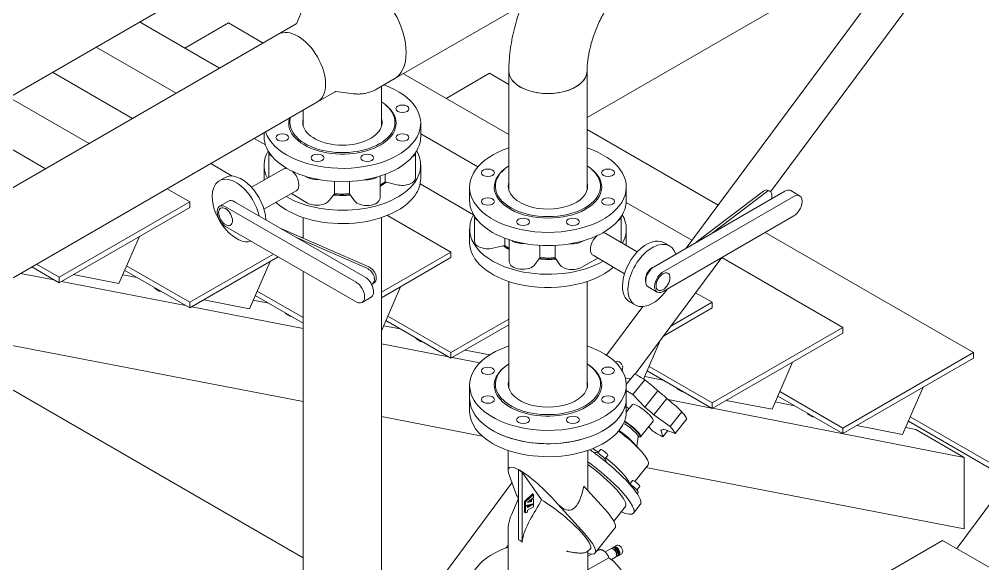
# Model space of a CAD drawing. Header units: millimetres. Extents: x -312439 to 477422, y -331570 to 212570.
# Drawn here: x 413384 to 414246, y 93538 to 94026 of the extents above; entities that cross this region are included whole.
import ezdxf

# ---------------------------------------------------------------- set-up
doc = ezdxf.new("R2010")
doc.units = ezdxf.units.MM

msp = doc.modelspace()

# ---------------------------------------------------------------- linework, layer by layer
at = {"color": 0, "linetype": 'Continuous', "lineweight": 0, "extrusion": (1.25969e-16, 0.816497, 0.57735)}
for p, q in [((413719.229, 93972.301), (414010.206, 94140.297)), ((413980.45, 93820.822), (414203.191, 94120.887)), ((413891.843, 93937.761), (414198.815, 94114.992)), ((413616.039, 94095.346), (411758.64, 93022.976)), ((414056.148, 93871.421), (414220.754, 94093.17)), ((413631.754, 94021.781), (413637.957, 94036.472)), ((412091.651, 93132.552), (413631.366, 94021.507)), ((413491.294, 94023.324), (413562.904, 93981.98)), ((413531.811, 93999.931), (413570.787, 94022.434)), ((413570.787, 94022.434), (413601.88, 94004.483)), ((413452.318, 94000.821), (413523.928, 93959.477)), ((413413.341, 93978.318), (413484.951, 93936.974)), ((413765.668, 93954.925), (413804.644, 93977.428)), ((413804.644, 93977.428), (413821.84, 93967.5)), ((413821.84, 93979.403), (413821.84, 93872.816)), ((413891.843, 93979.403), (413891.843, 93872.816)), ((413703.323, 93963.124), (413719.229, 93972.307)), ((413727.4, 93977.019), (413821.84, 93922.495)), ((413650.461, 93951.699), (413666.367, 93960.882)), ((413666.799, 93961.081), (413682.623, 93959.108)), ((413707.789, 93965.703), (413707.789, 93930.073)), ((411912.581, 92948.333), (413650.461, 93951.699)), ((413374.365, 93955.816), (413445.975, 93914.471)), ((413637.786, 93944.381), (413637.786, 93930.073)), ((413335.389, 93933.313), (413406.999, 93891.969)), ((413742.913, 93920.87), (413742.913, 93932.771)), ((413891.843, 93927.084), (414009.084, 93859.395)), ((413593.931, 93919.061), (413603.896, 93913.307)), ((413602.662, 93920.87), (413602.662, 93924.102)), ((413742.913, 93923.057), (413794.046, 93893.536)), ((413606.885, 93907.031), (413606.885, 93884.483)), ((413738.301, 93906.429), (413738.301, 93883.941)), ((413554.955, 93896.558), (413574.184, 93885.456)), ((413620.351, 93891.836), (413591.386, 93875.402)), ((413602.662, 93895.253), (413602.662, 93883.351)), ((413742.913, 93895.253), (413742.913, 93883.351)), ((413567.725, 93884.125), (413562.63, 93881.234)), ((413641.6, 93884.267), (413640.443, 93884.946)), ((413706.539, 93885.381), (413706.539, 93865.921)), ((413710.981, 93886.914), (413710.981, 93880.208)), ((413515.978, 93874.055), (413536.142, 93862.414)), ((413591.146, 93875.663), (413591.493, 93875.463)), ((413665.598, 93880.596), (413665.598, 93869.621)), ((413679.146, 93880.549), (413679.146, 93869.553)), ((413706.539, 93876.285), (413706.783, 93876.426)), ((413710.981, 93880.208), (413721.652, 93877.592)), ((413742.378, 93878.36), (413790.265, 93850.713)), ((413786.716, 93863.612), (413786.716, 93875.514)), ((413926.967, 93863.612), (413926.967, 93875.514)), ((413631.562, 93872.075), (413602.598, 93855.642)), ((413627.307, 93869.661), (413641.6, 93861.264)), ((413661.059, 93863.448), (413665.598, 93869.621)), ((413679.146, 93869.553), (413683.498, 93863.335)), ((414068.772, 93871.814), (413951.844, 93804.306)), ((413959.86, 93799.677), (414076.788, 93867.186)), ((414049.905, 93871.956), (413989.624, 93826.118)), ((414003.684, 93834.236), (414052.052, 93871.015)), ((414055.494, 93871.867), (414053.347, 93872.808)), ((414082.147, 93867.717), (414074.131, 93872.345)), ((413536.142, 93862.414), (413419.214, 93794.905)), ((413419.214, 93789.905), (413536.142, 93857.413)), ((413536.142, 93857.413), (413536.142, 93862.414)), ((413562.839, 93858.372), (413570.856, 93863)), ((413568.198, 93857.841), (413685.127, 93790.333)), ((413693.143, 93794.961), (413576.215, 93862.469)), ((413926.899, 93861.838), (413985.698, 93827.891)), ((413637.786, 93848.268), (413637.786, 93829.806)), ((413707.789, 93848.268), (413707.789, 93401.318)), ((413713.136, 93850.238), (413769.998, 93817.408)), ((413790.939, 93849.774), (413790.939, 93827.226)), ((413922.355, 93849.172), (413922.355, 93826.684)), ((414076.788, 93849.684), (413959.86, 93782.175)), ((413685.127, 93772.83), (413568.198, 93840.339)), ((413491.083, 93831.398), (413472.775, 93789.218)), ((413696.42, 93804.103), (413617.027, 93838.907)), ((413631.087, 93830.789), (413694.79, 93802.864)), ((413637.786, 93831.087), (413636.526, 93830.359)), ((413786.716, 93837.996), (413786.716, 93826.094)), ((413908.689, 93834.068), (413936.785, 93817.561)), ((413926.967, 93837.996), (413926.967, 93826.094)), ((414051.346, 93834.995), (414237.711, 93727.397)), ((413807.374, 93820.825), (413818.144, 93823.338)), ((413818.144, 93829.848), (413818.144, 93823.338)), ((413822.151, 93828.426), (413822.151, 93808.888)), ((413849.652, 93823.339), (413849.652, 93812.364)), ((413863.2, 93823.292), (413863.2, 93812.296)), ((413888.145, 93827.383), (413887.017, 93826.743)), ((413960.821, 93825.781), (413965.829, 93822.839)), ((413611.005, 93815.625), (413536.142, 93772.402)), ((413769.998, 93817.408), (413707.789, 93781.491)), ((413769.998, 93812.407), (413769.998, 93817.408)), ((413897.181, 93814.478), (413925.276, 93797.972)), ((413419.214, 93794.905), (413399.05, 93806.547)), ((413536.142, 93772.402), (413479.636, 93805.026)), ((413536.142, 93767.402), (413615.336, 93813.124)), ((413608.011, 93808.895), (413589.703, 93766.715)), ((413707.789, 93776.491), (413769.998, 93812.407)), ((413845.113, 93806.191), (413849.652, 93812.364)), ((413863.2, 93812.296), (413867.543, 93806.09)), ((413887.017, 93803.74), (413901.486, 93811.949)), ((413934.859, 93708.027), (414012.43, 93812.526)), ((414012.394, 93812.478), (414120.783, 93749.9)), ((413384.774, 93798.304), (413414.803, 93792.451)), ((413394.72, 93804.046), (413419.214, 93789.905)), ((413472.775, 93789.218), (413431.842, 93797.196)), ((413476.175, 93797.052), (413489.175, 93794.518)), ((413477.901, 93801.027), (413536.142, 93767.402)), ((413637.786, 93800.163), (413637.786, 93401.318)), ((413419.214, 93789.905), (413419.214, 93794.905)), ((413421.398, 93791.166), (413532.481, 93769.515)), ((413699.98, 93789.038), (413701.61, 93790.277)), ((413821.84, 93791.011), (413821.84, 93695.564)), ((413891.843, 93791.011), (413891.843, 93695.564)), ((413505.154, 93785.293), (413504.581, 93784.962)), ((413508.911, 93782.462), (413504.581, 93784.962)), ((413508.911, 93782.462), (413509.484, 93782.792)), ((413510.642, 93782.124), (413508.911, 93782.462)), ((413637.786, 93758.724), (413596.564, 93782.523)), ((413724.939, 93786.393), (413707.789, 93746.88)), ((413954.501, 93781.644), (413946.485, 93786.272)), ((413989.008, 93780.974), (414003.855, 93772.402)), ((413536.142, 93767.402), (413536.142, 93772.402)), ((413589.703, 93766.715), (413548.771, 93774.693)), ((413592.988, 93774.285), (413606.853, 93771.582)), ((413594.829, 93778.525), (413637.786, 93753.723)), ((413690.486, 93772.3), (413698.502, 93776.928)), ((413929.798, 93772.975), (413934.805, 93770.033)), ((414003.855, 93772.402), (413966.738, 93750.973)), ((414003.855, 93767.402), (414003.855, 93772.402)), ((413537.955, 93768.448), (413637.786, 93748.991)), ((413622.082, 93762.79), (413621.509, 93762.459)), ((413625.839, 93759.959), (413621.509, 93762.459)), ((413909.379, 93725.078), (413941.663, 93768.569)), ((413960.242, 93742.222), (414003.855, 93767.402)), ((413625.839, 93759.959), (413626.413, 93760.29)), ((413627.57, 93759.621), (413625.839, 93759.959)), ((413711.757, 93756.022), (413769.998, 93722.396)), ((413769.998, 93727.397), (413713.493, 93760.02)), ((413821.84, 93757.327), (413769.998, 93727.397)), ((413637.786, 93683.562), (413298.898, 93748.724)), ((413709.802, 93751.517), (413724.532, 93748.646)), ((413769.998, 93722.396), (413821.84, 93752.327)), ((414120.783, 93749.9), (414003.855, 93682.391)), ((414003.855, 93677.39), (414120.783, 93744.899)), ((414120.783, 93744.899), (414120.783, 93749.9)), ((413290.783, 93744.039), (413637.786, 93543.697)), ((413739.01, 93740.287), (413738.437, 93739.956)), ((413742.768, 93737.456), (413738.437, 93739.956)), ((413742.768, 93737.456), (413743.341, 93737.787)), ((413744.498, 93737.119), (413742.768, 93737.456)), ((413957.632, 93738.705), (413942.431, 93703.684)), ((413707.789, 93735.347), (413767.839, 93723.643)), ((413769.998, 93722.396), (413769.998, 93727.397)), ((413804.759, 93725.373), (413782.627, 93729.687)), ((414237.711, 93727.397), (414120.783, 93659.888)), ((414237.711, 93722.396), (414237.711, 93727.397)), ((413771.068, 93723.014), (413795.801, 93718.193)), ((413917.285, 93718.79), (413918.428, 93719.449)), ((414075.724, 93718.884), (414057.416, 93676.704)), ((414120.783, 93654.887), (414237.711, 93722.396)), ((413945.613, 93711.016), (414003.855, 93677.39)), ((414003.855, 93682.391), (413947.349, 93715.015)), ((413934.436, 93708.24), (413926.957, 93698.936)), ((413943.451, 93703.035), (413932.925, 93689.939)), ((413943.429, 93705.982), (413959.889, 93702.774)), ((413786.716, 93674.753), (413786.716, 93698.262)), ((413926.967, 93674.753), (413926.967, 93698.262)), ((413955.335, 93693.136), (413943.607, 93678.546)), ((413972.867, 93695.281), (413972.294, 93694.95)), ((413976.624, 93692.45), (413972.294, 93694.95)), ((413976.624, 93692.45), (413977.197, 93692.781)), ((414120.783, 93659.888), (414064.277, 93692.512)), ((414192.652, 93696.381), (414174.344, 93654.201)), ((413943.607, 93678.546), (413932.925, 93689.939)), ((413963.279, 93686.311), (413951.551, 93671.721)), ((413964.502, 93685.312), (414003.196, 93677.771)), ((413978.355, 93692.113), (413976.624, 93692.45)), ((414057.416, 93676.704), (414016.483, 93684.681)), ((414062.542, 93688.513), (414120.783, 93654.887)), ((413926.954, 93673.988), (413932.559, 93680.961)), ((413926.967, 93678.949), (413929.501, 93677.156)), ((414003.855, 93677.39), (414003.855, 93682.391)), ((414004.181, 93677.579), (414229.548, 93633.654)), ((414060.242, 93683.215), (414077.568, 93679.838)), ((413797.96, 93652.764), (413707.789, 93670.102)), ((413966.166, 93661.381), (413951.551, 93671.721)), ((413976.693, 93674.476), (413966.166, 93661.381)), ((413981.201, 93668.063), (413970.674, 93654.968)), ((414089.795, 93672.779), (414089.222, 93672.448)), ((414093.552, 93669.947), (414089.222, 93672.448)), ((414093.552, 93669.947), (414094.126, 93670.278)), ((414095.283, 93669.61), (414093.552, 93669.947)), ((414350.213, 93572.432), (414181.206, 93670.009)), ((413939.622, 93652.099), (413950.943, 93666.183)), ((413946.889, 93661.139), (413950.578, 93657.204)), ((413959.593, 93651.999), (413957.911, 93658.196)), ((413960.617, 93658.883), (413960.384, 93658.594)), ((413960.559, 93658.905), (413970.674, 93654.968)), ((414120.783, 93654.887), (414120.783, 93659.888)), ((414174.344, 93654.201), (414133.412, 93662.179)), ((414177.055, 93660.447), (414186.242, 93658.657)), ((414179.47, 93666.01), (414347.614, 93568.932)), ((414229.548, 93633.654), (414186.242, 93658.657)), ((413937.462, 93652.083), (413936.256, 93643.533)), ((413937.44, 93651.928), (413938.38, 93653.097)), ((413964.052, 93657.546), (413959.593, 93651.999)), ((413932.58, 93647.557), (413939.596, 93639.877)), ((413821.141, 93621.861), (413821.141, 93639.905)), ((413892.541, 93609.679), (413892.541, 93639.905)), ((413899.016, 93638.064), (413898.558, 93637.493)), ((413903.878, 93640.551), (413901.396, 93637.464)), ((413910.337, 93635.359), (413907.856, 93632.271)), ((414229.548, 93569.778), (414229.548, 93633.654)), ((413908.875, 93629.527), (413909.016, 93630.212)), ((413934.558, 93612.118), (413946.576, 93627.07)), ((414229.548, 93569.778), (413944.57, 93624.573)), ((413828.442, 93600.621), (413822.259, 93616.995)), ((413830.47, 93622.343), (413833.626, 93620.522)), ((413830.47, 93622.343), (413830.47, 93559.711)), ((413833.626, 93620.522), (413851.149, 93595.593)), ((413833.626, 93620.522), (413833.626, 93557.89)), ((413733.653, 93488.348), (413824.582, 93610.844)), ((413907.624, 93587.329), (413889.071, 93607.892)), ((413930.331, 93609.544), (413929.821, 93609.838)), ((413932.478, 93612.819), (413929.999, 93609.735)), ((413938.937, 93607.626), (413936.456, 93604.539)), ((414268.989, 93614.326), (414222.802, 93551.992)), ((413843.092, 93600.865), (413835.88, 93594.231)), ((413843.814, 93600.449), (413836.601, 93593.815)), ((413838.389, 93593.191), (413843.814, 93597.82)), ((413843.814, 93600.449), (413843.092, 93600.865)), ((413843.814, 93597.82), (413843.814, 93600.449)), ((413937.553, 93602.343), (413936.648, 93601.217)), ((413824.087, 93582.143), (413830.47, 93596.867)), ((413836.601, 93593.815), (413835.88, 93594.231)), ((413835.88, 93594.231), (413835.88, 93590.917)), ((413836.601, 93590.5), (413835.88, 93590.917)), ((413835.88, 93590.223), (413837.871, 93590.688)), ((413836.601, 93589.807), (413835.88, 93590.223)), ((413835.88, 93584.557), (413835.88, 93590.223)), ((413836.601, 93593.815), (413836.601, 93590.5)), ((413836.601, 93590.5), (413843.814, 93592.195)), ((413836.601, 93589.807), (413838.593, 93590.271)), ((413836.601, 93584.14), (413836.601, 93589.807)), ((413838.593, 93590.271), (413837.871, 93590.688)), ((413841.952, 93594.275), (413838.389, 93593.191)), ((413838.593, 93588.925), (413843.814, 93591.939)), ((413838.593, 93589.758), (413842.127, 93591.798)), ((413838.593, 93590.271), (413838.593, 93588.925)), ((413843.814, 93589.459), (413838.593, 93586.444)), ((413841.231, 93594.692), (413839.547, 93594.179)), ((413841.231, 93595.616), (413841.231, 93594.692)), ((413841.952, 93594.275), (413841.231, 93594.692)), ((413841.952, 93595.901), (413841.721, 93596.034)), ((413843.814, 93596.323), (413841.952, 93595.901)), ((413841.952, 93595.901), (413841.952, 93594.275)), ((413843.092, 93596.739), (413842.35, 93596.571)), ((413843.814, 93596.323), (413843.092, 93596.739)), ((413843.814, 93591.939), (413843.499, 93592.121)), ((413843.814, 93592.195), (413843.814, 93596.323)), ((413843.814, 93591.939), (413843.814, 93589.459)), ((413865.707, 93591.91), (413889.822, 93565.183)), ((413915.707, 93576.559), (413926.182, 93589.591)), ((413933.387, 93583.799), (413939.516, 93591.424)), ((413836.601, 93584.14), (413835.88, 93584.557)), ((413838.593, 93584.616), (413836.601, 93584.14)), ((413838.593, 93586.444), (413838.593, 93584.616)), ((413821.141, 93525.416), (413821.141, 93567.942)), ((413898.951, 93548.083), (413916.753, 93570.229)), ((413819.538, 93552.672), (413821.141, 93554.831)), ((413918.428, 93554.965), (413915.903, 93553.508)), ((414093.179, 93491.813), (414210.108, 93559.321)), ((414210.108, 93559.321), (414301.369, 93506.632)), ((413891.692, 93549.08), (413894.451, 93551.073)), ((413892.541, 93525.416), (413892.541, 93549.694)), ((413895.809, 93547.133), (413892.541, 93545.246)), ((413901.764, 93550.57), (413900.246, 93549.694)), ((413913.034, 93551.814), (413908.106, 93548.969)), ((413914.869, 93552.8), (413914.419, 93552.54)), ((413922.827, 93547.346), (413920.302, 93545.889)), ((413911.39, 93543.831), (413892.97, 93533.196)), ((413917.401, 93544.251), (413913.68, 93542.102)), ((413919.172, 93545.347), (413918.722, 93545.087))]:
    msp.add_line(p, q, dxfattribs=at)
at = {"color": 0, "linetype": 'Continuous', "lineweight": 0}
msp.add_arc((413856.841, 93567.942), 35.7, 156.561051, 180, dxfattribs=at)
for centre, major_axis, ratio, start_param, end_param in [((413693.46, 94016.94), (-25.769, 44.633), 0.5773503, 3.1415927, 6.2831853), ((413632.96, 93982.011), (-17.501, 30.312), 0.5773503, 3.1415927, 6.2831853), ((413693.46, 94016.934), (-25.769, 44.633), 0.5773503, 3.1274673, 3.9270614), ((413856.841, 93979.403), (-35.002, 0), 0.5773503, 0, 3.1415927), ((413856.841, 93979.403), (-35.002, 0), 0.5773503, 0, 0.7853982), ((413856.841, 93979.403), (-35.002, 0), 0.5773503, 0.7853982, 3.1415927), ((413672.788, 93932.771), (-70.126, 0), 0.5773503, 0.196193, 4.1510793), ((413672.788, 93932.771), (-48.077, 0), 0.5773503, 6.1235033, 10.180137), ((413672.788, 93933.571), (-47.097, 0), 0.5773503, 6.1302027, 10.1577742), ((413672.788, 93933.571), (-35.522, 0), 0.5773503, 6.1117729, 9.0320789), ((413672.788, 93933.571), (-35.522, 0), 0.5773503, 2.7488936, 3.3130051), ((413672.788, 93920.87), (-70.126, 0), 0.5773503, 0, 3.1415927), ((413856.841, 93875.514), (70.126, 0), 0.5773503, 2.0933869, 7.331391), ((413672.788, 93895.253), (70.126, 0), 0.5773503, 2.8197062, 3.4358573), ((413618.841, 93907.486), (-11.956, 0), 0.5773503, 0.0732583, 0.7384541), ((413726.345, 93906.944), (11.956, 0), 0.5773503, 5.5207584, 6.1993221), ((413672.788, 93895.253), (70.126, 0), 0.5773503, 5.8904862, 6.6050718), ((413625.957, 93881.956), (5.606, -9.88), 0.572296, 2.7251137, 3.1415927), ((413856.841, 93875.514), (-48.077, 0), 0.5773503, 5.5278263, 10.180137), ((413856.841, 93876.314), (-47.097, 0), 0.5773503, 5.5501891, 10.1577742), ((413577.741, 93854.6), (-15.111, 26.634), 0.572296, 4.2232827, 7.0729039), ((413582.837, 93857.491), (15.111, -26.634), 0.572296, 0.8446552, 3.1415927), ((413672.788, 93883.351), (70.126, 0), 0.5773503, 3.1415927, 3.1792246), ((413618.841, 93884.483), (-11.956, 0), 0.5773503, 0, 0.0407252), ((413625.957, 93881.956), (5.606, -9.88), 0.572296, 0, 2.0996936), ((413650.054, 93889.148), (-11.956, 0), 0.5773503, 0.7853982, 1.6911321), ((413694.583, 93888.924), (-11.956, 0), 0.5773503, 1.4315726, 2.4605059), ((413726.345, 93883.941), (11.956, 0), 0.5773503, 4.3090068, 6.2831853), ((413672.788, 93883.351), (70.126, 0), 0.5773503, 5.8904862, 6.2831853), ((413672.788, 93895.253), (70.126, 0), 0.5773503, 3.914531, 5.8904862), ((413672.788, 93897.067), (48.077, 0), 0.5773503, 5.4906313, 5.6304396), ((413672.788, 93896.053), (-48.077, 0), 0.5773503, 2.3490386, 2.3561945), ((413672.788, 93896.053), (-48.077, 0), 0.5773503, 2.3561945, 2.5234023), ((413856.841, 93876.314), (35.522, 0), 0.5773503, 2.9701802, 4.3196899), ((413856.841, 93876.314), (35.522, 0), 0.5773503, 4.3196899, 6.4545977), ((413577.741, 93854.6), (-15.111, 26.634), 0.572296, 0.7897186, 3.0280987), ((413672.788, 93883.351), (70.126, 0), 0.5773503, 3.7032129, 5.8904862), ((413672.788, 93895.253), (47.097, 0), 0.5773503, 4.5407766, 4.8654434), ((413672.788, 93896.053), (-48.077, 0), 0.5773503, 1.4059879, 1.7175458), ((413672.788, 93897.067), (48.077, 0), 0.5773503, 4.5622833, 4.8450414), ((413694.583, 93865.921), (11.956, 0), 0.5773503, 3.525567, 6.2831853), ((414049.905, 93864.955), (3.442, 7.853), 0.493747, 0, 0.7260513), ((414052.052, 93864.014), (-3.442, -7.853), 0.493747, 1.8967117, 3.867644), ((414068.772, 93863.063), (5.359, 9.282), 0.5773503, 0, 0.7853982), ((414076.788, 93858.435), (5.359, 9.282), 0.5773503, 3.9269908, 7.0685835), ((413568.198, 93849.09), (-5.359, 9.282), 0.5773503, 5.4977871, 8.6393798), ((413576.215, 93853.718), (-5.359, 9.282), 0.5773503, 5.4977871, 6.2831853), ((413577.741, 93854.6), (-4.387, 7.599), 0.5773503, 5.4977871, 5.7197732), ((413650.054, 93866.145), (11.956, 0), 0.5773503, 3.9269908, 5.8817615), ((413856.841, 93863.612), (-70.126, 0), 0.5773503, 0, 3.1415927), ((413856.841, 93837.996), (-70.126, 0), 0.5773503, 5.9612988, 7.4612826), ((413802.895, 93850.228), (-11.956, 0), 0.5773503, 0.0732724, 0.7384428), ((413910.399, 93849.687), (11.956, 0), 0.5773503, 5.5207584, 6.1993221), ((413856.841, 93837.996), (-70.126, 0), 0.5773503, 2.8247298, 3.4634791), ((413902.935, 93824.273), (-5.754, -9.795), 0.5823607, 4.1795287, 5.5021835), ((413902.935, 93824.273), (-5.754, -9.795), 0.5823607, 3.1415927, 3.586202), ((413856.841, 93826.094), (70.126, 0), 0.5773503, 3.1415927, 4.3196899), ((413802.895, 93827.226), (-11.956, 0), 0.5773503, 0, 1.9547707), ((413856.841, 93838.796), (48.077, 0), 0.5773503, 3.74208, 3.9063613), ((413856.841, 93839.809), (-48.077, 0), 0.5773503, 0.6352925, 0.7647687), ((413834.107, 93831.891), (-11.956, 0), 0.5773503, 0.6658224, 1.6911321), ((413878.637, 93831.666), (-11.956, 0), 0.5773503, 1.4315616, 2.347478), ((413910.399, 93826.684), (11.956, 0), 0.5773503, 6.1937081, 6.2831853), ((413945.309, 93799.378), (-15.512, -26.403), 0.5823607, 3.1415927, 5.5021835), ((413856.841, 93826.094), (70.126, 0), 0.5773503, 6.2170739, 6.2831853), ((413950.317, 93796.436), (-15.512, -26.403), 0.5823607, 2.6525624, 5.5021835), ((413902.935, 93824.273), (-5.754, -9.795), 0.5823607, 5.5021835, 6.2831853), ((413834.107, 93808.888), (11.956, 0), 0.5773503, 3.1415927, 5.8817615), ((413856.841, 93837.996), (-70.126, 0), 0.5773503, 1.1780972, 2.350633), ((413856.841, 93837.996), (47.097, 0), 0.5773503, 4.5407766, 4.8654435), ((413856.841, 93838.796), (48.077, 0), 0.5773503, 4.5475806, 4.8591385), ((413856.841, 93839.809), (48.077, 0), 0.5773503, 4.5622833, 4.8450414), ((413878.637, 93808.663), (11.956, 0), 0.5773503, 3.5235985, 5.4890707), ((413694.79, 93795.863), (5.19, -6.825), 0.6502927, 6.0743375, 8.5614839), ((413696.42, 93797.103), (5.19, -6.825), 0.6502927, 0, 2.2782986), ((413856.841, 93826.094), (70.126, 0), 0.5773503, 4.3196899, 5.6998229), ((413951.844, 93795.554), (-5.359, -9.282), 0.5773503, 3.9269908, 6.2831853), ((413950.317, 93796.436), (-4.387, -7.599), 0.5773503, 3.9269908, 5.4977871), ((413959.86, 93790.926), (-5.359, -9.282), 0.5773503, 3.9269908, 7.0685835), ((413685.127, 93781.582), (5.359, -9.282), 0.5773503, 5.4977871, 8.6393798), ((413693.143, 93786.21), (5.359, -9.282), 0.5773503, 0, 2.3561945), ((413950.317, 93796.436), (-4.387, -7.599), 0.5773503, 5.4977871, 5.7209135), ((413945.309, 93799.378), (-15.512, -26.403), 0.5823607, 5.5021835, 6.2831853), ((413950.317, 93796.436), (-15.512, -26.403), 0.5823607, 5.5021835, 7.7405636), ((413856.841, 93698.262), (-70.126, 0), 0.5773503, 5.2349796, 7.4620415), ((413856.841, 93698.262), (-70.126, 0), 0.5773503, 1.1788562, 4.1897984), ((413920.627, 93715.64), (2.199, -3.809), 0.5773503, 2.3561945, 3.1415927), ((413920.627, 93715.64), (2.199, -3.809), 0.5773503, 0.028491, 2.3561945), ((413856.841, 93698.262), (48.077, 0), 0.5773503, 2.3862337, 4.3204489), ((413856.841, 93699.062), (47.097, 0), 0.5773503, 2.4085964, 4.3204489), ((413856.841, 93698.262), (48.077, 0), 0.5773503, 4.3204489, 7.0385443), ((413856.841, 93699.062), (47.097, 0), 0.5773503, 4.3204489, 7.0161816), ((413918.103, 93714.183), (2.199, -3.809), 0.5773503, 1.6058878, 2.1957987), ((413856.841, 93699.062), (-35.522, 0), 0.5773503, 6.1117729, 9.5961904), ((413802.859, 93525.844), (166.853, 156.443), 0.5436468, 0.3468076, 0.3815601), ((413952.278, 93686.667), (-29.812, 23.965), 0.2113249, 5.3443033, 5.5117514), ((413952.278, 93686.667), (-29.812, 23.965), 0.2113249, 5.1768552, 5.3443033), ((413823.971, 93510.281), (82.975, 213.142), 0.8122746, 5.9765478, 6.0583784), ((413941.751, 93673.572), (-29.812, 23.965), 0.2113249, 5.1768552, 5.3914947), ((413953.479, 93688.161), (-18.633, 14.978), 0.2113249, 4.3355159, 4.7822943), ((413856.841, 93686.361), (70.126, 0), 0.5773503, 3.1415927, 3.9269908), ((413856.841, 93686.361), (70.126, 0), 0.5773503, 3.1415927, 4.3204489), ((413856.841, 93686.361), (70.126, 0), 0.5773503, 3.9269908, 6.2831853), ((413856.841, 93686.361), (70.126, 0), 0.5773503, 4.3204489, 6.2831853), ((413811.996, 93520.568), (220.737, 59.911), 0.9385776, 0.5131765, 0.595007), ((413941.751, 93673.572), (-9.192, 7.389), 0.2113249, 5.3443033, 6.2831853), ((413941.751, 93673.572), (-9.192, 7.389), 0.2113249, 3.1415927, 5.3443033), ((413941.751, 93673.572), (-18.633, 14.978), 0.2113249, 4.3355159, 4.7822943), ((413856.841, 93674.753), (70.126, 0), 0.5773503, 3.1415927, 3.9269908), ((413856.841, 93674.753), (70.126, 0), 0.5773503, 3.9269908, 6.2831853), ((413952.278, 93686.667), (-29.812, 23.965), 0.2113249, 3.773507, 3.940955), ((413952.278, 93686.667), (-29.812, 23.965), 0.2113249, 3.6060589, 3.773507), ((413929.405, 93658.213), (-7.95, 6.391), 0.2113249, 5.3443033, 5.5388323), ((413930.43, 93659.488), (-7.95, 6.391), 0.2113249, 5.3443033, 5.6005521), ((413930.43, 93659.488), (-9.192, 7.389), 0.2113249, 5.3443033, 5.4644389), ((413929.405, 93658.213), (-7.95, 6.391), 0.2113249, 3.2667467, 5.3443033), ((413930.43, 93659.488), (-9.192, 7.389), 0.2113249, 2.6156774, 5.3443033), ((413930.43, 93659.488), (-7.95, 6.391), 0.2113249, 3.1415927, 5.3443033), ((413941.751, 93673.572), (-18.633, 14.978), 0.2113249, 2.7647196, 3.211498), ((413941.751, 93673.572), (-29.812, 23.965), 0.2113249, 3.6060589, 3.940955), ((413920.937, 93647.679), (-25.639, 20.61), 0.2113249, 3.1415927, 4.9165855), ((413923.793, 93651.232), (-12.074, 9.706), 0.2113249, 4.0804747, 5.1570631), ((413941.751, 93673.572), (-29.812, 23.965), 0.2113249, 2.0352626, 2.3701587), ((413904.664, 93627.435), (-25.639, 20.61), 0.2113249, 4.9841533, 5.1799773), ((413907.108, 93637.955), (3.23, -2.596), 0.2113249, 2.2027106, 3.1415927), ((413900.76, 93622.578), (-38.756, 31.154), 0.2113249, 4.8207045, 5.0461022), ((413903.985, 93634.069), (-4.969, 3.994), 0.2113249, 3.2499082, 6.2831853), ((413900.76, 93622.578), (-38.756, 31.154), 0.2113249, 3.773507, 4.8207045), ((413907.108, 93637.955), (3.23, -2.596), 0.2113249, 0, 2.2027106), ((413904.664, 93627.435), (-25.639, 20.61), 0.2113249, 3.4973435, 4.7288832), ((413856.841, 93586.161), (-34.861, 38.113), 0.2019062, 5.7150465, 6.7514202), ((413894.631, 93614.953), (-38.756, 31.154), 0.2113249, 2.5219785, 4.9338338), ((413894.631, 93614.953), (-31.551, 25.363), 0.2113249, 3.1415927, 4.9459925), ((413856.841, 93586.161), (-34.861, 38.113), 0.2019062, 4.6786728, 5.7150465), ((413856.841, 93718.325), (-19.53, 132.023), 0.2263587, 2.8137287, 3.6889663), ((413932.585, 93606.337), (-4.969, 3.994), 0.2113249, 3.1415927, 5.3443033), ((413935.708, 93610.223), (3.23, -2.596), 0.2113249, 2.2027106, 3.1415927), ((413935.708, 93610.223), (3.23, -2.596), 0.2113249, 0, 2.2027106), ((413863.673, 93576.441), (-35.278, 28.358), 0.2113249, 0.3441895, 0.5473979), ((413900.76, 93622.578), (-38.756, 31.154), 0.2113249, 3.1415927, 3.773507), ((413863.673, 93576.441), (-31.136, 25.029), 0.2113249, 3.0836275, 5.2884213), ((413881.475, 93598.587), (-35.278, 28.358), 0.2113249, 3.1415927, 4.0612318), ((413858.419, 93567.031), (17.815, 30.857), 0.5773503, 1.5713212, 2.1774447), ((413863.673, 93576.441), (-35.278, 28.358), 0.2113249, 2.677702, 4.0612318), ((413832.048, 93553.628), (-3.358, 5.817), 0.5773503, 5.1591464, 5.8364278), ((413920.627, 93551.156), (-2.199, 3.809), 0.5773503, 5.4977871, 6.2831853), ((413920.627, 93551.156), (-2.199, 3.809), 0.5773503, 3.1415927, 5.4977871), ((413856.841, 93518.389), (70.126, 0), 0.5773503, 2.1049246, 3.9269908), ((413856.841, 93518.389), (70.126, 0), 0.5773503, 0.8946974, 0.8980956), ((413915.218, 93548.032), (-2.183, 3.782), 0.5773503, 5.4977871, 6.2831853), ((413916.57, 93548.813), (-2.152, 3.727), 0.5773503, 5.4977871, 6.5779606), ((413917.021, 93549.073), (-2.152, 3.727), 0.5773503, 5.4977871, 6.2831853), ((413915.218, 93548.032), (-2.183, 3.782), 0.5773503, 3.1415927, 5.4977871), ((413918.103, 93549.698), (-2.199, 3.809), 0.5773503, 5.4977871, 6.5770611), ((413916.57, 93548.813), (-1.275, 2.208), 0.5773503, 5.4977871, 5.8925966), ((413917.697, 93549.464), (-1.913, 3.313), 0.5773503, 5.4977871, 6.0829767), ((413916.57, 93548.813), (-2.152, 3.727), 0.5773503, 2.8468173, 5.4977871), ((413916.57, 93548.813), (-1.275, 2.208), 0.5773503, 3.5321813, 5.4977871), ((413917.021, 93549.073), (-2.152, 3.727), 0.5773503, 3.1415927, 5.4977871), ((413917.697, 93549.464), (-1.913, 3.313), 0.5773503, 3.3418013, 5.4977871), ((413918.103, 93549.698), (-2.199, 3.809), 0.5773503, 2.8477169, 5.4977871), ((413856.841, 93518.389), (70.126, 0), 0.5773503, 3.9269908, 6.9626963)]:
    msp.add_ellipse(centre, major_axis=major_axis, ratio=ratio, start_param=start_param, end_param=end_param, dxfattribs=at)
for centre, major_axis in [((413726.541, 93945.626), (-5.818, 0)), ((413619.034, 93919.916), (5.818, 0)), ((413726.541, 93919.916), (-5.818, 0)), ((413650.522, 93901.736), (5.818, 0)), ((413695.053, 93901.736), (-5.818, 0)), ((413803.087, 93888.369), (5.818, 0)), ((413910.595, 93888.369), (-5.818, 0)), ((413803.087, 93862.659), (5.818, 0)), ((413910.595, 93862.659), (-5.818, 0)), ((413568.198, 93849.09), (-4.387, 7.599)), ((413834.576, 93844.479), (5.818, 0)), ((413879.107, 93844.479), (-5.818, 0)), ((413959.86, 93790.926), (-4.387, -7.599)), ((413803.07, 93711.094), (5.818, 0)), ((413910.578, 93711.141), (-5.818, 0)), ((413803.104, 93685.384), (5.818, 0)), ((413910.612, 93685.431), (-5.818, 0)), ((413834.616, 93667.218), (5.818, 0)), ((413879.148, 93667.237), (-5.818, 0))]:
    msp.add_ellipse(centre, major_axis=major_axis, ratio=0.5773503, dxfattribs=at)
for points, knots in [([(413833.174, 94038.088), (413832.743, 94036.931), (413832.323, 94035.771), (413829.775, 94028.525), (413827.946, 94022.385), (413824.966, 94010.074), (413823.815, 94003.904), (413822.252, 93991.607), (413821.84, 93985.479), (413821.84, 93979.403)], [2.64037372, 2.64037372, 2.64037372, 2.64037372, 2.67035376, 2.67035376, 2.82743339, 2.82743339, 2.98451302, 2.98451302, 3.14159265, 3.14159265, 3.14159265, 3.14159265]), ([(413908.901, 94035.082), (413906.681, 94031.237), (413904.636, 94027.291), (413900.967, 94019.342), (413899.343, 94015.339), (413896.563, 94007.434), (413895.407, 94003.531), (413893.582, 93995.989), (413892.912, 93992.351), (413892.043, 93985.508), (413891.843, 93982.305), (413891.843, 93979.403)], [2.35619449, 2.35619449, 2.35619449, 2.35619449, 2.51327412, 2.51327412, 2.67035376, 2.67035376, 2.82743339, 2.82743339, 2.98451302, 2.98451302, 3.14159265, 3.14159265, 3.14159265, 3.14159265]), ([(413631.891, 94021.916), (413631.891, 94021.916), (413631.879, 94021.902), (413631.819, 94021.839), (413631.754, 94021.778), (413631.583, 94021.644), (413631.477, 94021.571), (413631.366, 94021.507)], [0.56745965, 0.56745965, 0.56745965, 0.56745965, 0.62068269, 0.62068269, 0.70304043, 0.70304043, 0.78539816, 0.78539816, 0.78539816, 0.78539816]), ([(413666.367, 93960.882), (413666.478, 93960.946), (413666.595, 93961.002), (413666.797, 93961.083), (413666.882, 93961.109), (413666.966, 93961.129), (413666.985, 93961.132), (413666.985, 93961.132)], [3.92699082, 3.92699082, 3.92699082, 3.92699082, 4.00934855, 4.00934855, 4.09170629, 4.09170629, 4.14492933, 4.14492933, 4.14492933, 4.14492933]), ([(413703.323, 93963.124), (413702.023, 93962.374), (413700.67, 93961.717), (413697.905, 93960.608), (413696.493, 93960.155), (413693.658, 93959.451), (413692.235, 93959.2), (413689.416, 93958.884), (413688.02, 93958.818), (413685.28, 93958.849), (413683.936, 93958.944), (413682.623, 93959.108)], [3.92699082, 3.92699082, 3.92699082, 3.92699082, 4.00934855, 4.00934855, 4.09170629, 4.09170629, 4.17406402, 4.17406402, 4.25642176, 4.25642176, 4.33877949, 4.33877949, 4.33877949, 4.33877949]), ([(413892.541, 93609.679), (413892.541, 93609.446), (413892.54, 93609.213), (413892.524, 93607.409), (413892.461, 93605.834), (413892.352, 93604.255)], [0.0338250767, 0.0338250767, 0.0338250767, 0.0338250767, 0.0349277719, 0.0349277719, 0.0423633535, 0.0423633535, 0.0423633535, 0.0423633535]), ([(413891.692, 93549.08), (413891.518, 93548.954), (413891.319, 93548.84), (413890.638, 93548.524), (413890.079, 93548.357), (413889.257, 93548.204), (413889.086, 93548.176), (413888.733, 93548.126), (413888.55, 93548.104), (413887.984, 93548.045), (413887.585, 93548.018), (413886.327, 93547.969), (413885.406, 93547.98), (413883.406, 93548.088), (413882.325, 93548.185), (413880.872, 93548.361), (413880.576, 93548.399), (413879.977, 93548.48), (413879.673, 93548.523), (413878.749, 93548.661), (413878.117, 93548.763), (413876.821, 93548.988), (413876.157, 93549.111), (413875.137, 93549.312), (413874.793, 93549.381), (413874.27, 93549.49), (413874.007, 93549.545), (413873.742, 93549.601), (413873.565, 93549.64), (413873.475, 93549.659), (413873.387, 93549.678)], [0.024934162, 0.024934162, 0.024934162, 0.024934162, 0.029127216, 0.029127216, 0.037711396, 0.037711396, 0.039857441, 0.039857441, 0.042003486, 0.042003486, 0.046295576, 0.046295576, 0.054879756, 0.054879756, 0.063463935, 0.063463935, 0.06560998, 0.06560998, 0.067756025, 0.067756025, 0.072048115, 0.072048115, 0.076340205, 0.076340205, 0.07848625, 0.07848625, 0.079559272, 0.080095783, 0.080095783, 0.080632295, 0.080632295, 0.080632295, 0.080632295]), ([(413906.427, 93550.245), (413906.298, 93550.319), (413906.167, 93550.39), (413905.907, 93550.519), (413905.777, 93550.579), (413905.388, 93550.742), (413905.13, 93550.83), (413904.617, 93550.965), (413904.361, 93551.011), (413903.854, 93551.063), (413903.607, 93551.067), (413903.128, 93551.034), (413902.895, 93550.997), (413902.556, 93550.91), (413902.445, 93550.876), (413902.227, 93550.797), (413902.12, 93550.752), (413901.93, 93550.662), (413901.846, 93550.618), (413901.764, 93550.571)], [0.013673162, 0.013673162, 0.013673162, 0.013673162, 0.014526476, 0.014526476, 0.01537979, 0.01537979, 0.017086419, 0.017086419, 0.018793048, 0.018793048, 0.020499677, 0.020499677, 0.022206305, 0.022206305, 0.02305962, 0.02305962, 0.023912934, 0.023912934, 0.024617832, 0.024617832, 0.024617832, 0.024617832]), ([(413911.39, 93543.831), (413911.131, 93544.515), (413910.828, 93545.176), (413910.393, 93545.972), (413910.303, 93546.13), (413910.117, 93546.443), (413910.02, 93546.598), (413909.726, 93547.052), (413909.521, 93547.343), (413909.096, 93547.898), (413908.875, 93548.164), (413908.416, 93548.669), (413908.176, 93548.91), (413907.447, 93549.574), (413906.946, 93549.945), (413906.427, 93550.245)], [0, 0, 0, 0, 0.00341829, 0.00341829, 0.004272863, 0.004272863, 0.005127436, 0.005127436, 0.006836581, 0.006836581, 0.008545726, 0.008545726, 0.010254871, 0.010254871, 0.013673162, 0.013673162, 0.013673162, 0.013673162])]:
    msp.add_open_spline(points, degree=3, knots=knots, dxfattribs=at)
msp.add_open_spline([(413840.594, 93577.301), (413844.112, 93583.398), (413847.63, 93589.495), (413851.149, 93595.593)], degree=3, dxfattribs=at)

doc.saveas('drawing.dxf')
